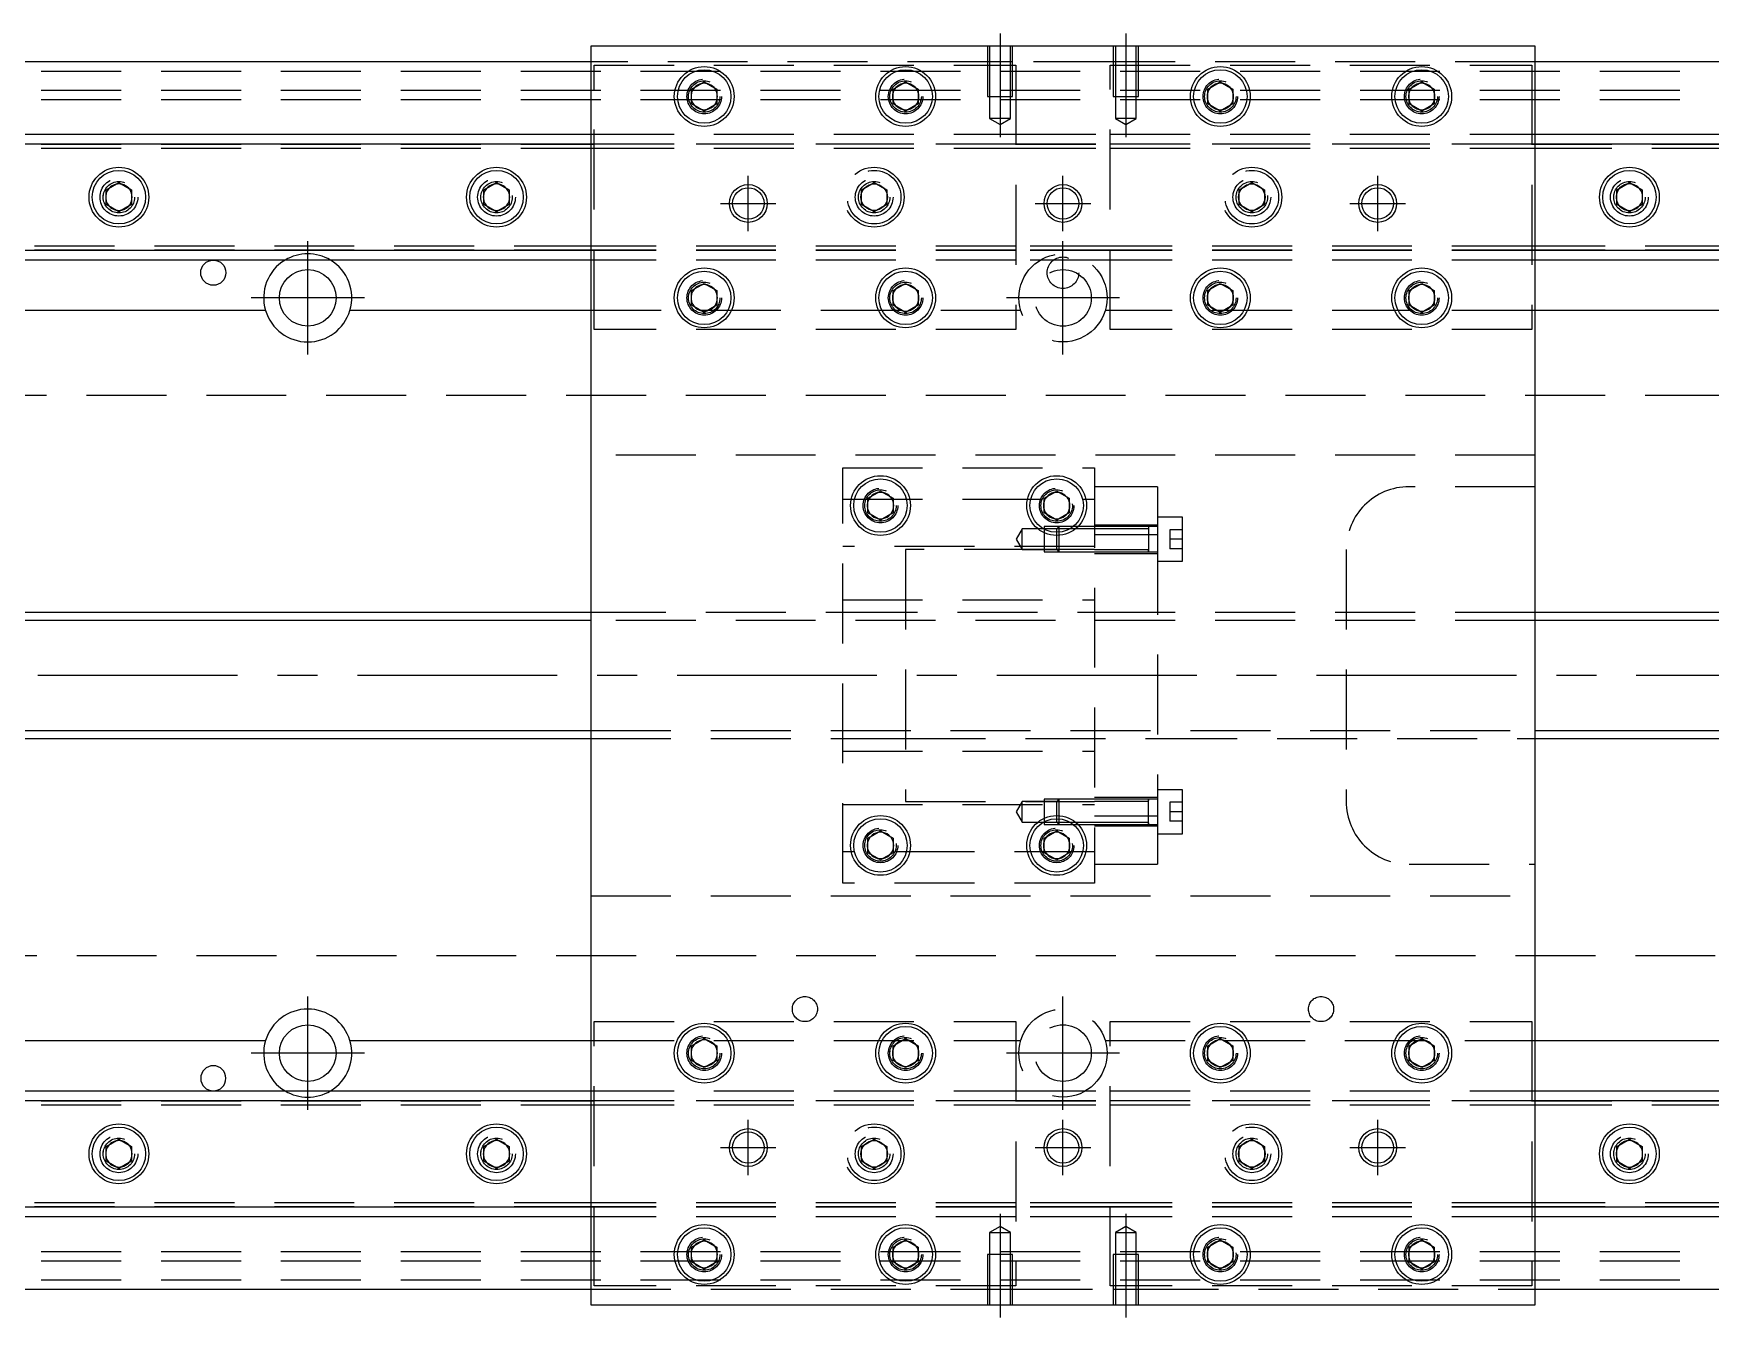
# Model space of a CAD drawing. Extents: x -20 to 1041, y -281 to 102.
# Drawn here: x 246.4 to 512.9, y -102 to 102 of the extents above; entities that cross this region are included whole.
import ezdxf

# ---------------------------------------------------------------- set-up
doc = ezdxf.new("R2010")
doc.units = 0
doc.linetypes.add('CENTER', pattern=[50.8, 31.75, -6.35, 6.35, -6.35])
doc.linetypes.add('DASHED', pattern=[19.05, 12.7, -6.35])
doc.layers.get('0').update_dxf_attribs({"linetype": 'CONTINUOUS'})
doc.layers.add('CENTER', color=1, linetype='CENTER')

msp = doc.modelspace()

# ---------------------------------------------------------------- linework, layer by layer
at = {"color": 7, "linetype": 'CONTINUOUS'}
for p, q in [((485, 100), (335, 100)), ((335, 100), (335, -100)), ((485, -100), (485, 100)), ((335, 97.5), (0, 97.5)), ((820, 97.5), (485, 97.5)), ((351, 93.1547), (353, 94.309402)), ((353, 94.309402), (355, 93.1547)), ((383, 93.1547), (385, 94.309402)), ((385, 94.309402), (387, 93.1547)), ((433, 93.1547), (435, 94.309402)), ((435, 94.309402), (437, 93.1547)), ((465, 93.1547), (467, 94.309402)), ((467, 94.309402), (469, 93.1547)), ((351, 90.8453), (351, 93.1547)), ((353, 89.690598), (351, 90.8453)), ((355, 90.8453), (353, 89.690598)), ((355, 93.1547), (355, 90.8453)), ((383, 90.8453), (383, 93.1547)), ((385, 89.690598), (383, 90.8453)), ((387, 90.8453), (385, 89.690598)), ((387, 93.1547), (387, 90.8453)), ((433, 90.8453), (433, 93.1547)), ((435, 89.690598), (433, 90.8453)), ((437, 90.8453), (435, 89.690598)), ((437, 93.1547), (437, 90.8453)), ((465, 90.8453), (465, 93.1547)), ((467, 89.690598), (465, 90.8453)), ((469, 90.8453), (467, 89.690598)), ((469, 93.1547), (469, 90.8453)), ((0, 86), (335, 86)), ((485, 86), (820, 86)), ((0, 84.460392), (335, 84.460392)), ((485, 84.460392), (820, 84.460392)), ((258, 77.1547), (260, 78.309402)), ((260, 78.309402), (262, 77.1547)), ((318, 77.1547), (320, 78.309402)), ((320, 78.309402), (322, 77.1547)), ((498, 77.1547), (500, 78.309402)), ((500, 78.309402), (502, 77.1547)), ((258, 74.8453), (258, 77.1547)), ((260, 73.690598), (258, 74.8453)), ((262, 74.8453), (260, 73.690598)), ((262, 77.1547), (262, 74.8453)), ((318, 74.8453), (318, 77.1547)), ((320, 73.690598), (318, 74.8453)), ((322, 74.8453), (320, 73.690598)), ((322, 77.1547), (322, 74.8453)), ((498, 74.8453), (498, 77.1547)), ((500, 73.690598), (498, 74.8453)), ((502, 74.8453), (500, 73.690598)), ((502, 77.1547), (502, 74.8453)), ((335, 67.539608), (0, 67.539608)), ((820, 67.539608), (485, 67.539608)), ((335, 66), (0, 66)), ((820, 66), (485, 66)), ((351, 61.1547), (353, 62.309402)), ((353, 62.309402), (355, 61.1547)), ((383, 61.1547), (385, 62.309402)), ((385, 62.309402), (387, 61.1547)), ((433, 61.1547), (435, 62.309402)), ((435, 62.309402), (437, 61.1547)), ((465, 61.1547), (467, 62.309402)), ((467, 62.309402), (469, 61.1547)), ((351, 58.8453), (351, 61.1547)), ((353, 57.690598), (351, 58.8453)), ((355, 58.8453), (353, 57.690598)), ((355, 61.1547), (355, 58.8453)), ((383, 58.8453), (383, 61.1547)), ((385, 57.690598), (383, 58.8453)), ((387, 58.8453), (385, 57.690598)), ((387, 61.1547), (387, 58.8453)), ((433, 58.8453), (433, 61.1547)), ((435, 57.690598), (433, 58.8453)), ((437, 58.8453), (435, 57.690598)), ((437, 61.1547), (437, 58.8453)), ((465, 58.8453), (465, 61.1547)), ((467, 57.690598), (465, 58.8453)), ((469, 58.8453), (467, 57.690598)), ((469, 61.1547), (469, 58.8453)), ((283.291796, 58), (176.708204, 58)), ((335, 58), (296.708204, 58)), ((523.291796, 58), (485, 58)), ((379, 28.1547), (381, 29.309402)), ((381, 29.309402), (383, 28.1547)), ((407, 28.1547), (409, 29.309402)), ((409, 29.309402), (411, 28.1547)), ((379, 25.8453), (379, 28.1547)), ((383, 28.1547), (383, 25.8453)), ((407, 25.8453), (407, 28.1547)), ((411, 28.1547), (411, 25.8453)), ((381, 24.690598), (379, 25.8453)), ((383, 25.8453), (381, 24.690598)), ((409, 24.690598), (407, 25.8453)), ((411, 25.8453), (409, 24.690598)), ((423.6, 19.65063), (423.6, 19.651316)), ((335, 10), (28, 10)), ((763, 10), (485, 10)), ((28, -10), (335, -10)), ((485, -10), (763, -10)), ((423.6, -23.65064), (423.6, -23.649954)), ((379, -25.8453), (381, -24.690598)), ((379, -28.1547), (379, -25.8453)), ((381, -24.690598), (383, -25.8453)), ((383, -25.8453), (383, -28.1547)), ((407, -25.8453), (409, -24.690598)), ((407, -28.1547), (407, -25.8453)), ((409, -24.690598), (411, -25.8453)), ((411, -25.8453), (411, -28.1547)), ((381, -29.309402), (379, -28.1547)), ((383, -28.1547), (381, -29.309402)), ((409, -29.309402), (407, -28.1547)), ((411, -28.1547), (409, -29.309402)), ((176.708204, -58), (283.291796, -58)), ((296.708204, -58), (335, -58)), ((351, -58.8453), (353, -57.690598)), ((353, -57.690598), (355, -58.8453)), ((383, -58.8453), (385, -57.690598)), ((385, -57.690598), (387, -58.8453)), ((433, -58.8453), (435, -57.690598)), ((435, -57.690598), (437, -58.8453)), ((465, -58.8453), (467, -57.690598)), ((467, -57.690598), (469, -58.8453)), ((485, -58), (523.291796, -58)), ((351, -61.1547), (351, -58.8453)), ((353, -62.309402), (351, -61.1547)), ((355, -61.1547), (353, -62.309402)), ((355, -58.8453), (355, -61.1547)), ((383, -61.1547), (383, -58.8453)), ((385, -62.309402), (383, -61.1547)), ((387, -61.1547), (385, -62.309402)), ((387, -58.8453), (387, -61.1547)), ((433, -61.1547), (433, -58.8453)), ((435, -62.309402), (433, -61.1547)), ((437, -61.1547), (435, -62.309402)), ((437, -58.8453), (437, -61.1547)), ((465, -61.1547), (465, -58.8453)), ((467, -62.309402), (465, -61.1547)), ((469, -61.1547), (467, -62.309402)), ((469, -58.8453), (469, -61.1547)), ((0, -66), (335, -66)), ((485, -66), (820, -66)), ((0, -67.539608), (335, -67.539608)), ((485, -67.539608), (820, -67.539608)), ((258, -74.8453), (260, -73.690598)), ((260, -73.690598), (262, -74.8453)), ((318, -74.8453), (320, -73.690598)), ((320, -73.690598), (322, -74.8453)), ((498, -74.8453), (500, -73.690598)), ((500, -73.690598), (502, -74.8453)), ((258, -77.1547), (258, -74.8453)), ((260, -78.309402), (258, -77.1547)), ((262, -77.1547), (260, -78.309402)), ((262, -74.8453), (262, -77.1547)), ((318, -77.1547), (318, -74.8453)), ((320, -78.309402), (318, -77.1547)), ((322, -77.1547), (320, -78.309402)), ((322, -74.8453), (322, -77.1547)), ((498, -77.1547), (498, -74.8453)), ((500, -78.309402), (498, -77.1547)), ((502, -77.1547), (500, -78.309402)), ((502, -74.8453), (502, -77.1547)), ((335, -84.460392), (0, -84.460392)), ((820, -84.460392), (485, -84.460392)), ((335, -86), (0, -86)), ((820, -86), (485, -86)), ((351, -90.8453), (353, -89.690598)), ((353, -89.690598), (355, -90.8453)), ((383, -90.8453), (385, -89.690598)), ((385, -89.690598), (387, -90.8453)), ((433, -90.8453), (435, -89.690598)), ((435, -89.690598), (437, -90.8453)), ((465, -90.8453), (467, -89.690598)), ((467, -89.690598), (469, -90.8453)), ((351, -93.1547), (351, -90.8453)), ((353, -94.309402), (351, -93.1547)), ((355, -93.1547), (353, -94.309402)), ((355, -90.8453), (355, -93.1547)), ((383, -93.1547), (383, -90.8453)), ((385, -94.309402), (383, -93.1547)), ((387, -93.1547), (385, -94.309402)), ((387, -90.8453), (387, -93.1547)), ((433, -93.1547), (433, -90.8453)), ((435, -94.309402), (433, -93.1547)), ((437, -93.1547), (435, -94.309402)), ((437, -90.8453), (437, -93.1547)), ((465, -93.1547), (465, -90.8453)), ((467, -94.309402), (465, -93.1547)), ((469, -93.1547), (467, -94.309402)), ((469, -90.8453), (469, -93.1547)), ((0, -97.5), (335, -97.5)), ((485, -97.5), (820, -97.5)), ((335, -100), (485, -100))]:
    msp.add_line(p, q, dxfattribs=at)
at = {"color": 3, "linetype": 'DASHED'}
for p, q in [((398.000006, 100), (398.000006, 92)), ((398.35, 100), (398.35, 92)), ((401.65, 92), (401.65, 100)), ((401.999994, 92), (401.999994, 100)), ((418.000006, 100), (418.000006, 92)), ((418.35, 100), (418.35, 92)), ((421.65, 92), (421.65, 100)), ((421.999994, 92), (421.999994, 100)), ((0, 96), (820, 96)), ((398.000006, 97.5), (335, 97.5)), ((335.5, 55), (335.5, 97)), ((335.5, 97), (402.5, 97)), ((401.999994, 97.5), (398.000006, 97.5)), ((418.000006, 97.5), (401.999994, 97.5)), ((402.5, 97), (402.5, 55)), ((417.5, 55), (417.5, 97)), ((417.5, 97), (484.5, 97)), ((421.999994, 97.5), (418.000006, 97.5)), ((485, 97.5), (421.999994, 97.5)), ((484.5, 97), (484.5, 55)), ((0, 93), (820, 93)), ((0, 91.5), (820, 91.5)), ((398.000006, 92), (401.999994, 92)), ((398.35, 92), (398.35, 88.5)), ((401.65, 88.5), (401.65, 92)), ((418.000006, 92), (421.999994, 92)), ((418.35, 92), (418.35, 88.5)), ((421.65, 88.5), (421.65, 92)), ((401.65, 88.5), (398.35, 88.5)), ((398.35, 88.5), (400, 87.547372)), ((400, 87.547372), (401.65, 88.5)), ((421.65, 88.5), (418.35, 88.5)), ((418.35, 88.5), (420, 87.547372)), ((420, 87.547372), (421.65, 88.5)), ((335, 86), (335.5, 86)), ((335.5, 86), (402.5, 86)), ((402.5, 86), (417.5, 86)), ((417.5, 86), (484.5, 86)), ((484.5, 86), (485, 86)), ((0, 84.403994), (335.5, 84.403994)), ((0, 83.8), (335.5, 83.8)), ((335, 84.460392), (335.5, 84.460392)), ((335.5, 84.460392), (402.5, 84.460392)), ((402.5, 84.403994), (335.5, 84.403994)), ((335.5, 83.8), (402.5, 83.8)), ((402.5, 84.460392), (417.5, 84.460392)), ((402.5, 84.403994), (417.5, 84.403994)), ((402.5, 83.8), (417.5, 83.8)), ((417.5, 84.460392), (484.5, 84.460392)), ((484.5, 84.403994), (417.5, 84.403994)), ((417.5, 83.8), (484.5, 83.8)), ((484.5, 84.460392), (485, 84.460392)), ((484.5, 84.403994), (820, 84.403994)), ((484.5, 83.8), (820, 83.8)), ((378, 77.1547), (380, 78.309402)), ((380, 78.309402), (382, 77.1547)), ((438, 77.1547), (440, 78.309402)), ((440, 78.309402), (442, 77.1547)), ((257.5, 76), (257.534018, 76.411016)), ((322.483582, 76.286038), (322.5, 76)), ((377.5, 76), (377.534018, 76.411016)), ((378, 74.8453), (378, 77.1547)), ((380, 73.690598), (378, 74.8453)), ((382, 74.8453), (380, 73.690598)), ((382, 77.1547), (382, 74.8453)), ((438, 74.8453), (438, 77.1547)), ((440, 73.690598), (438, 74.8453)), ((442, 74.8453), (440, 73.690598)), ((442, 77.1547), (442, 74.8453)), ((442.483582, 76.286038), (442.5, 76)), ((497.5, 76), (497.534018, 76.411016)), ((335.5, 68.2), (0, 68.2)), ((335.5, 67.596006), (0, 67.596006)), ((335.5, 67.539608), (335, 67.539608)), ((402.5, 68.2), (335.5, 68.2)), ((402.5, 67.596006), (335.5, 67.596006)), ((402.5, 67.539608), (335.5, 67.539608)), ((417.5, 68.2), (402.5, 68.2)), ((417.5, 67.596006), (402.5, 67.596006)), ((417.5, 67.539608), (402.5, 67.539608)), ((484.5, 68.2), (417.5, 68.2)), ((484.5, 67.596006), (417.5, 67.596006)), ((484.5, 67.539608), (417.5, 67.539608)), ((820, 68.2), (484.5, 68.2)), ((820, 67.596006), (484.5, 67.596006)), ((485, 67.539608), (484.5, 67.539608)), ((335.5, 66), (335, 66)), ((402.5, 66), (335.5, 66)), ((417.5, 66), (402.5, 66)), ((484.5, 66), (417.5, 66)), ((485, 66), (484.5, 66)), ((335.5, 58), (335, 58)), ((403.291796, 58), (335.5, 58)), ((384.464102, 58), (384.359688, 58)), ((385.640312, 58), (385.535898, 58)), ((484.5, 58), (416.708204, 58)), ((434.464102, 58), (434.359688, 58)), ((435.640312, 58), (435.535898, 58)), ((485, 58), (484.5, 58)), ((402.5, 55), (335.5, 55)), ((484.5, 55), (417.5, 55)), ((820, 44.5), (5.640312, 44.5)), ((485, 35), (335, 35)), ((375, -33), (375, 33)), ((375, 33), (415, 33)), ((415, 33), (415, -33)), ((425, 30), (415, 30)), ((425, 30), (425, 22.36068)), ((485, 30), (465, 30)), ((375, 28), (415, 28)), ((378.5, 27), (378.518502, 27.303588)), ((411.483582, 27.286038), (411.5, 27)), ((429, 25.150636), (425, 25.150636)), ((429, 18.150636), (429, 25.150636)), ((403.5, 23.300636), (402.547372, 21.650636)), ((402.547372, 21.650636), (403.5, 20.000636)), ((403.5, 20.000636), (403.5, 23.300636)), ((407, 23.300636), (403.5, 23.300636)), ((407, 23.65063), (407, 23.25)), ((409.34998, 23.65063), (407, 23.65063)), ((408.99998, 23.300636), (407, 23.300636)), ((407, 23.25), (407, 22.691578)), ((407, 22.691578), (407, 19.65064)), ((409.35, 23.650636), (409, 23.300636)), ((409, 22.75), (409, 23.300636)), ((411.092176, 23.300636), (409, 23.300636)), ((409, 22.25), (409, 22.75)), ((409, 20.000636), (409, 22.25)), ((411.616146, 23.65063), (409.349994, 23.65063)), ((409.35, 23.650636), (409.35, 22.764436)), ((411.616152, 23.650636), (409.35, 23.650636)), ((409.35, 22.764436), (409.35, 22.262912)), ((409.35, 22.262912), (409.35, 19.650636)), ((411.979462, 23.300636), (411.092176, 23.300636)), ((412.368118, 23.65063), (411.616146, 23.65063)), ((412.368124, 23.650636), (411.616152, 23.650636)), ((415, 23.300636), (411.979462, 23.300636)), ((415, 23.65063), (412.368118, 23.65063)), ((415, 23.650636), (412.368124, 23.650636)), ((425, 23.900636), (415, 23.900636)), ((425, 22.36068), (415, 22.36068)), ((423.605, 23.650636), (415.00002, 23.650636)), ((423.6, 23.300636), (415.00002, 23.300636)), ((425, 23.650636), (423.595, 23.650636)), ((423.6, 23.650636), (423.6, 19.650636)), ((425, 22.36068), (425, -22.36068)), ((427, 23.150636), (427, 21.650636)), ((429, 23.150636), (427, 23.150636)), ((427, 21.650636), (427, 20.150636)), ((429, 21.650636), (427, 21.650636)), ((415, 20.5), (375, 20.5)), ((385, 20), (385, -20)), ((407, 20), (385, 20)), ((403.5, 20.000636), (407, 20.000636)), ((407, 20.000636), (408.99998, 20.000636)), ((409.000636, 20), (407, 20)), ((407, 19.65064), (409.34998, 19.65064)), ((409, 20.000636), (409.35, 19.650636)), ((415, 20), (409.000636, 20)), ((409.349994, 19.65064), (415, 19.65064)), ((409.35, 19.650636), (415, 19.650636)), ((415, 19.400636), (425, 19.400636)), ((415.00002, 20.000636), (423.6, 20.000636)), ((415.00002, 19.650636), (423.605, 19.650636)), ((423.595, 19.650636), (425, 19.650636)), ((423.6, 19.650636), (423.6, 19.867096)), ((429, 20.150636), (427, 20.150636)), ((455, 20), (455, -20)), ((425, 18.150636), (429, 18.150636)), ((375, 12), (415, 12)), ((384.99998, 10), (335, 10)), ((485, 8.75), (335, 8.75)), ((425, 10), (385, 10)), ((485, 10), (425.00002, 10)), ((335, -8.75), (485, -8.75)), ((335, -10), (384.99998, -10)), ((385, -10), (425, -10)), ((425.00002, -10), (485, -10)), ((375, -12), (415, -12)), ((429, -18.150636), (425, -18.150636)), ((429, -25.150636), (429, -18.150636)), ((375, -20.5), (415, -20.5)), ((385, -20), (407, -20)), ((403.5, -20.000636), (402.547372, -21.650636)), ((403.5, -23.300636), (403.5, -20.000636)), ((407, -20.000636), (403.5, -20.000636)), ((407, -19.65064), (407, -22.691578)), ((409.34998, -19.65064), (407, -19.65064)), ((407, -20), (409.000636, -20)), ((408.99998, -20.000636), (407, -20.000636)), ((409.35, -19.650636), (409, -20.000636)), ((409, -22.25), (409, -20.000636)), ((409.000636, -20), (415, -20)), ((415, -19.65064), (409.349994, -19.65064)), ((409.35, -19.650636), (409.35, -22.262912)), ((415, -19.650636), (409.35, -19.650636)), ((425, -19.400636), (415, -19.400636)), ((423.605, -19.650636), (415.00002, -19.650636)), ((423.6, -20.000636), (415.00002, -20.000636)), ((425, -19.650636), (423.595, -19.650636)), ((423.6, -19.867096), (423.6, -19.650636)), ((423.6, -19.650636), (423.6, -19.867302)), ((423.6, -23.434174), (423.6, -19.867096)), ((427, -20.150636), (427, -21.650636)), ((429, -20.150636), (427, -20.150636)), ((402.547372, -21.650636), (403.5, -23.300636)), ((403.5, -23.300636), (407, -23.300636)), ((407, -22.691578), (407, -23.25)), ((407, -23.25), (407, -23.65063)), ((407, -23.300636), (408.99998, -23.300636)), ((407, -23.65063), (409.34998, -23.65063)), ((409, -22.75), (409, -22.25)), ((409, -23.300636), (409, -22.75)), ((409, -23.300636), (411.092176, -23.300636)), ((409, -23.300636), (409.35, -23.650636)), ((409.349994, -23.65063), (411.616146, -23.65063)), ((409.35, -22.262912), (409.35, -22.764436)), ((409.35, -22.764436), (409.35, -23.650636)), ((409.35, -23.650636), (411.616152, -23.650636)), ((411.092176, -23.300636), (411.979462, -23.300636)), ((411.616146, -23.65063), (412.368118, -23.65063)), ((411.616152, -23.650636), (412.368124, -23.650636)), ((411.979462, -23.300636), (415, -23.300636)), ((412.368118, -23.65063), (415, -23.65063)), ((412.368124, -23.650636), (415, -23.650636)), ((425, -22.36068), (415, -22.36068)), ((425, -22.36068), (415, -22.36068)), ((415, -23.900636), (425, -23.900636)), ((415.00002, -23.300636), (423.6, -23.300636)), ((415.00002, -23.650636), (423.605, -23.650636)), ((423.595, -23.650636), (425, -23.650636)), ((423.6, -23.433926), (423.6, -23.650636)), ((423.6, -23.650636), (423.6, -23.434174)), ((425, -22.36068), (425, -30)), ((427, -21.650636), (427, -23.150636)), ((429, -21.650636), (427, -21.650636)), ((429, -23.150636), (427, -23.150636)), ((425, -25.150636), (429, -25.150636)), ((415, -28), (375, -28)), ((383.483582, -26.713962), (383.5, -27)), ((411.483582, -26.713962), (411.5, -27)), ((415, -30), (425, -30)), ((465, -30), (485, -30)), ((415, -33), (375, -33)), ((335, -35), (485, -35)), ((5.640312, -44.5), (820, -44.5)), ((335.5, -97), (335.5, -55)), ((335.5, -55), (402.5, -55)), ((402.5, -55), (402.5, -97)), ((417.5, -55), (484.5, -55)), ((417.5, -97), (417.5, -55)), ((484.5, -55), (484.5, -97)), ((335, -58), (335.5, -58)), ((335.5, -58), (403.291796, -58)), ((384.359688, -58), (384.464102, -58)), ((385.535898, -58), (385.640312, -58)), ((416.708204, -58), (484.5, -58)), ((484.5, -58), (485, -58)), ((350.5, -60), (350.512884, -59.746512)), ((382.5, -60), (382.518502, -59.696412)), ((335, -66), (335.5, -66)), ((335.5, -66), (402.5, -66)), ((402.5, -66), (417.5, -66)), ((417.5, -66), (484.5, -66)), ((484.5, -66), (485, -66)), ((0, -67.596006), (335.5, -67.596006)), ((0, -68.2), (335.5, -68.2)), ((335, -67.539608), (335.5, -67.539608)), ((335.5, -67.539608), (402.5, -67.539608)), ((402.5, -67.596006), (335.5, -67.596006)), ((335.5, -68.2), (402.5, -68.2)), ((402.5, -67.539608), (417.5, -67.539608)), ((402.5, -67.596006), (417.5, -67.596006)), ((402.5, -68.2), (417.5, -68.2)), ((417.5, -67.539608), (484.5, -67.539608)), ((484.5, -67.596006), (417.5, -67.596006)), ((417.5, -68.2), (484.5, -68.2)), ((484.5, -67.539608), (485, -67.539608)), ((484.5, -67.596006), (820, -67.596006)), ((484.5, -68.2), (820, -68.2)), ((378, -74.8453), (380, -73.690598)), ((380, -73.690598), (382, -74.8453)), ((438, -74.8453), (440, -73.690598)), ((440, -73.690598), (442, -74.8453)), ((257.5, -76), (257.534018, -75.588984)), ((317.5, -76), (317.534018, -75.588984)), ((377.5, -76), (377.534018, -75.588984)), ((378, -77.1547), (378, -74.8453)), ((380, -78.309402), (378, -77.1547)), ((382, -77.1547), (380, -78.309402)), ((382, -74.8453), (382, -77.1547)), ((437.5, -76), (437.534018, -75.588984)), ((438, -77.1547), (438, -74.8453)), ((440, -78.309402), (438, -77.1547)), ((442, -77.1547), (440, -78.309402)), ((442, -74.8453), (442, -77.1547)), ((497.5, -76), (497.534018, -75.588984)), ((335.5, -83.8), (0, -83.8)), ((335.5, -84.403994), (0, -84.403994)), ((335.5, -84.460392), (335, -84.460392)), ((402.5, -83.8), (335.5, -83.8)), ((402.5, -84.403994), (335.5, -84.403994)), ((402.5, -84.460392), (335.5, -84.460392)), ((417.5, -83.8), (402.5, -83.8)), ((417.5, -84.403994), (402.5, -84.403994)), ((417.5, -84.460392), (402.5, -84.460392)), ((484.5, -83.8), (417.5, -83.8)), ((484.5, -84.403994), (417.5, -84.403994)), ((484.5, -84.460392), (417.5, -84.460392)), ((820, -83.8), (484.5, -83.8)), ((820, -84.403994), (484.5, -84.403994)), ((485, -84.460392), (484.5, -84.460392)), ((335.5, -86), (335, -86)), ((402.5, -86), (335.5, -86)), ((400, -87.547372), (398.35, -88.5)), ((401.65, -88.5), (400, -87.547372)), ((417.5, -86), (402.5, -86)), ((484.5, -86), (417.5, -86)), ((420, -87.547372), (418.35, -88.5)), ((421.65, -88.5), (420, -87.547372)), ((485, -86), (484.5, -86)), ((398.35, -88.5), (401.65, -88.5)), ((398.35, -88.5), (398.35, -92)), ((401.65, -92), (401.65, -88.5)), ((418.35, -88.5), (421.65, -88.5)), ((418.35, -88.5), (418.35, -92)), ((421.65, -92), (421.65, -88.5)), ((0, -91.5), (820, -91.5)), ((0, -93), (820, -93)), ((350.5, -92), (350.512884, -91.746512)), ((382.5, -92), (382.512884, -91.746512)), ((401.999994, -92), (398.000006, -92)), ((398.000006, -92), (398.000006, -100)), ((398.35, -92), (398.35, -100)), ((401.65, -100), (401.65, -92)), ((401.999994, -100), (401.999994, -92)), ((421.999994, -92), (418.000006, -92)), ((418.000006, -92), (418.000006, -100)), ((418.35, -92), (418.35, -100)), ((421.65, -100), (421.65, -92)), ((421.999994, -100), (421.999994, -92)), ((437.483582, -91.713962), (437.5, -92)), ((464.5, -92), (464.512884, -91.746512)), ((0, -96), (820, -96)), ((335, -97.5), (398.000006, -97.5)), ((402.5, -97), (335.5, -97)), ((398.000006, -97.5), (401.999994, -97.5)), ((401.999994, -97.5), (418.000006, -97.5)), ((484.5, -97), (417.5, -97)), ((418.000006, -97.5), (421.999994, -97.5)), ((421.999994, -97.5), (485, -97.5))]:
    msp.add_line(p, q, dxfattribs=at)
at = {"color": 3, "linetype": 'CONTINUOUS'}
for p, q in [((335, 8.75), (28, 8.75)), ((763, 8.75), (485, 8.75)), ((28, -8.75), (335, -8.75)), ((485, -8.75), (763, -8.75))]:
    msp.add_line(p, q, dxfattribs=at)
at = {"color": 7, "linetype": 'CONTINUOUS'}
for centre, radius in [((353, 92), 4.75), ((353, 92), 4.25), ((385, 92), 4.75), ((385, 92), 4.25), ((435, 92), 4.75), ((435, 92), 4.25), ((467, 92), 4.75), ((467, 92), 4.25), ((260, 76), 4.75), ((260, 76), 4.25), ((320, 76), 4.75), ((320, 76), 4.25), ((500, 76), 4.75), ((500, 76), 4.25), ((360, 75), 2.5), ((380, 76), 2.1), ((410, 75), 3), ((410, 75), 2.5), ((440, 76), 2.1), ((460, 75), 2.5), ((275, 64), 2), ((290, 60), 4.5), ((353, 60), 4.75), ((353, 60), 4.25), ((385, 60), 4.75), ((385, 60), 4.25), ((435, 60), 4.75), ((435, 60), 4.25), ((467, 60), 4.75), ((467, 60), 4.25), ((381, 27), 4.75), ((381, 27), 4.25), ((409, 27), 4.75), ((409, 27), 4.25), ((381, -27), 4.75), ((381, -27), 4.25), ((409, -27), 4.75), ((409, -27), 4.25), ((290, -60), 4.5), ((353, -60), 4.75), ((353, -60), 4.25), ((385, -60), 4.75), ((385, -60), 4.25), ((435, -60), 4.75), ((435, -60), 4.25), ((467, -60), 4.75), ((467, -60), 4.25), ((260, -76), 4.75), ((260, -76), 4.25), ((320, -76), 4.75), ((320, -76), 4.25), ((500, -76), 4.75), ((500, -76), 4.25), ((360, -75), 2.5), ((380, -76), 2.1), ((410, -75), 3), ((410, -75), 2.5), ((440, -76), 2.1), ((460, -75), 2.5), ((353, -92), 4.75), ((353, -92), 4.25), ((385, -92), 4.75), ((385, -92), 4.25), ((435, -92), 4.75), ((435, -92), 4.25), ((467, -92), 4.75), ((467, -92), 4.25)]:
    msp.add_circle(centre, radius, dxfattribs=at)
at = {"color": 3, "linetype": 'DASHED'}
for centre, radius in [((353, 92), 2.75), ((353, 92), 2.5), ((385, 92), 2.75), ((385, 92), 2.5), ((435, 92), 2.75), ((435, 92), 2.5), ((467, 92), 2.75), ((467, 92), 2.5), ((380, 76), 4.75), ((380, 76), 4.25), ((440, 76), 4.75), ((440, 76), 4.25), ((260, 76), 3), ((260, 76), 2.5), ((320, 76), 3), ((320, 76), 2.5), ((380, 76), 3), ((380, 76), 2.5), ((440, 76), 3), ((440, 76), 2.5), ((500, 76), 3), ((500, 76), 2.5), ((410, 60), 7), ((410, 60), 4.5), ((410, 64), 2.5), ((353, 60), 2.75), ((353, 60), 2.5), ((385, 60), 2.75), ((385, 60), 2.5), ((435, 60), 2.75), ((435, 60), 2.5), ((467, 60), 2.75), ((467, 60), 2.5), ((381, 27), 2.75), ((381, 27), 2.5), ((409, 27), 2.75), ((409, 27), 2.5), ((381, -27), 2.75), ((381, -27), 2.5), ((409, -27), 2.75), ((409, -27), 2.5), ((369, -53), 2), ((410, -60), 7), ((451, -53), 2), ((410, -60), 4.5), ((353, -60), 2.75), ((353, -60), 2.5), ((385, -60), 2.75), ((385, -60), 2.5), ((435, -60), 2.75), ((435, -60), 2.5), ((467, -60), 2.75), ((467, -60), 2.5), ((380, -76), 4.75), ((380, -76), 4.25), ((440, -76), 4.75), ((440, -76), 4.25), ((260, -76), 3), ((260, -76), 2.5), ((320, -76), 3), ((320, -76), 2.5), ((380, -76), 3), ((380, -76), 2.5), ((440, -76), 3), ((440, -76), 2.5), ((500, -76), 3), ((500, -76), 2.5), ((353, -92), 2.75), ((353, -92), 2.5), ((385, -92), 2.75), ((385, -92), 2.5), ((435, -92), 2.75), ((435, -92), 2.5), ((467, -92), 2.75), ((467, -92), 2.5)]:
    msp.add_circle(centre, radius, dxfattribs=at)
at = {"color": 3, "linetype": 'CONTINUOUS'}
for centre in [(360, 75), (460, 75), (360, -75), (460, -75)]:
    msp.add_circle(centre, 3, dxfattribs=at)
at = {"color": 7, "linetype": 'CONTINUOUS'}
for centre, radius, start, end in [((353, 92), 2.1, 137.75279, 162.24721), ((353, 92), 2.1, 102.24721, 137.75279), ((353, 92), 2.1, 77.75279, 102.24721), ((353, 92), 2.1, 42.24721, 77.75279), ((353, 92), 2.1, 17.75279, 42.24721), ((385, 92), 2.1, 137.75279, 162.24721), ((385, 92), 2.1, 102.24721, 137.75279), ((385, 92), 2.1, 77.75279, 102.24721), ((385, 92), 2.1, 42.24721, 77.75279), ((385, 92), 2.1, 17.75279, 42.24721), ((435, 92), 2.1, 137.75279, 162.24721), ((435, 92), 2.1, 102.24721, 137.75279), ((435, 92), 2.1, 77.75279, 102.24721), ((435, 92), 2.1, 42.24721, 77.75279), ((435, 92), 2.1, 17.75279, 42.24721), ((467, 92), 2.1, 137.75279, 162.24721), ((467, 92), 2.1, 102.24721, 137.75279), ((467, 92), 2.1, 77.75279, 102.24721), ((467, 92), 2.1, 42.24721, 77.75279), ((467, 92), 2.1, 17.75279, 42.24721), ((353, 92), 2.1, 162.24721, 180), ((353, 92), 2.1, 180, 197.75279), ((353, 92), 2.1, 197.75279, 222.24721), ((353, 92), 2.1, 317.75279, 342.24721), ((353, 92), 2.1, 342.24721, 17.75279), ((385, 92), 2.1, 162.24721, 180), ((385, 92), 2.1, 180, 197.75279), ((385, 92), 2.1, 197.75279, 222.24721), ((385, 92), 2.1, 317.75279, 342.24721), ((385, 92), 2.1, 342.24721, 17.75279), ((435, 92), 2.1, 162.24721, 180), ((435, 92), 2.1, 180, 197.75279), ((435, 92), 2.1, 197.75279, 222.24721), ((435, 92), 2.1, 317.75279, 342.24721), ((435, 92), 2.1, 342.24721, 17.75279), ((467, 92), 2.1, 162.24721, 180), ((467, 92), 2.1, 180, 197.75279), ((467, 92), 2.1, 197.75279, 222.24721), ((467, 92), 2.1, 317.75279, 342.24721), ((467, 92), 2.1, 342.24721, 17.75279), ((353, 92), 2.1, 222.24721, 257.75279), ((353, 92), 2.1, 257.75279, 282.24721), ((353, 92), 2.1, 282.24721, 317.75279), ((385, 92), 2.1, 222.24721, 257.75279), ((385, 92), 2.1, 257.75279, 282.24721), ((385, 92), 2.1, 282.24721, 317.75279), ((435, 92), 2.1, 222.24721, 257.75279), ((435, 92), 2.1, 257.75279, 282.24721), ((435, 92), 2.1, 282.24721, 317.75279), ((467, 92), 2.1, 222.24721, 257.75279), ((467, 92), 2.1, 257.75279, 282.24721), ((467, 92), 2.1, 282.24721, 317.75279), ((260, 76), 2.1, 137.75279, 162.24721), ((260, 76), 2.1, 102.24721, 137.75279), ((260, 76), 2.1, 77.75279, 102.24721), ((260, 76), 2.1, 42.24721, 77.75279), ((260, 76), 2.1, 17.75279, 42.24721), ((320, 76), 2.1, 137.75279, 162.24721), ((320, 76), 2.1, 102.24721, 137.75279), ((320, 76), 2.1, 77.75279, 102.24721), ((320, 76), 2.1, 42.24721, 77.75279), ((320, 76), 2.1, 17.75279, 42.24721), ((500, 76), 2.1, 137.75279, 162.24721), ((500, 76), 2.1, 102.24721, 137.75279), ((500, 76), 2.1, 77.75279, 102.24721), ((500, 76), 2.1, 42.24721, 77.75279), ((500, 76), 2.1, 17.75279, 42.24721), ((260, 76), 2.1, 162.24721, 180), ((260, 76), 2.1, 180, 197.75279), ((260, 76), 2.1, 197.75279, 222.24721), ((260, 76), 2.1, 317.75279, 342.24721), ((260, 76), 2.1, 342.24721, 17.75279), ((320, 76), 2.1, 162.24721, 180), ((320, 76), 2.1, 180, 197.75279), ((320, 76), 2.1, 197.75279, 222.24721), ((320, 76), 2.1, 317.75279, 342.24721), ((320, 76), 2.1, 342.24721, 17.75279), ((500, 76), 2.1, 162.24721, 180), ((500, 76), 2.1, 180, 197.75279), ((500, 76), 2.1, 197.75279, 222.24721), ((500, 76), 2.1, 317.75279, 342.24721), ((500, 76), 2.1, 342.24721, 17.75279), ((260, 76), 2.1, 222.24721, 257.75279), ((260, 76), 2.1, 257.75279, 282.24721), ((260, 76), 2.1, 282.24721, 317.75279), ((320, 76), 2.1, 222.24721, 257.75279), ((320, 76), 2.1, 257.75279, 282.24721), ((320, 76), 2.1, 282.24721, 317.75279), ((500, 76), 2.1, 222.24721, 257.75279), ((500, 76), 2.1, 257.75279, 282.24721), ((500, 76), 2.1, 282.24721, 317.75279), ((290, 60), 7, 121.002719, 196.60155), ((290, 60), 7, 343.39845, 58.997281), ((353, 60), 2.1, 137.75279, 162.24721), ((353, 60), 2.1, 102.24721, 137.75279), ((353, 60), 2.1, 77.75279, 102.24721), ((353, 60), 2.1, 42.24721, 77.75279), ((353, 60), 2.1, 17.75279, 42.24721), ((385, 60), 2.1, 137.75279, 162.24721), ((385, 60), 2.1, 102.24721, 137.75279), ((385, 60), 2.1, 77.75279, 102.24721), ((385, 60), 2.1, 42.24721, 77.75279), ((385, 60), 2.1, 17.75279, 42.24721), ((435, 60), 2.1, 137.75279, 162.24721), ((435, 60), 2.1, 102.24721, 137.75279), ((435, 60), 2.1, 77.75279, 102.24721), ((435, 60), 2.1, 42.24721, 77.75279), ((435, 60), 2.1, 17.75279, 42.24721), ((467, 60), 2.1, 137.75279, 162.24721), ((467, 60), 2.1, 102.24721, 137.75279), ((467, 60), 2.1, 77.75279, 102.24721), ((467, 60), 2.1, 42.24721, 77.75279), ((467, 60), 2.1, 17.75279, 42.24721), ((353, 60), 2.1, 162.24721, 180), ((353, 60), 2.1, 180, 197.75279), ((353, 60), 2.1, 197.75279, 222.24721), ((353, 60), 2.1, 317.75279, 342.24721), ((353, 60), 2.1, 342.24721, 17.75279), ((385, 60), 2.1, 162.24721, 180), ((385, 60), 2.1, 180, 197.75279), ((385, 60), 2.1, 197.75279, 222.24721), ((385, 60), 2.1, 317.75279, 342.24721), ((385, 60), 2.1, 342.24721, 17.75279), ((435, 60), 2.1, 162.24721, 180), ((435, 60), 2.1, 180, 197.75279), ((435, 60), 2.1, 197.75279, 222.24721), ((435, 60), 2.1, 317.75279, 342.24721), ((435, 60), 2.1, 342.24721, 17.75279), ((467, 60), 2.1, 162.24721, 180), ((467, 60), 2.1, 180, 197.75279), ((467, 60), 2.1, 197.75279, 222.24721), ((467, 60), 2.1, 317.75279, 342.24721), ((467, 60), 2.1, 342.24721, 17.75279), ((290, 60), 7, 196.60155, 343.39845), ((353, 60), 2.1, 222.24721, 257.75279), ((353, 60), 2.1, 257.75279, 282.24721), ((353, 60), 2.1, 282.24721, 317.75279), ((385, 60), 2.1, 222.24721, 257.75279), ((385, 60), 2.1, 257.75279, 282.24721), ((385, 60), 2.1, 282.24721, 317.75279), ((435, 60), 2.1, 222.24721, 257.75279), ((435, 60), 2.1, 257.75279, 282.24721), ((435, 60), 2.1, 282.24721, 317.75279), ((467, 60), 2.1, 222.24721, 257.75279), ((467, 60), 2.1, 257.75279, 282.24721), ((467, 60), 2.1, 282.24721, 317.75279), ((381, 27), 2.1, 162.24721, 180), ((381, 27), 2.1, 180, 197.75279), ((381, 27), 2.1, 137.75279, 162.24721), ((381, 27), 2.1, 102.24721, 137.75279), ((381, 27), 2.1, 77.75279, 102.24721), ((381, 27), 2.1, 42.24721, 77.75279), ((381, 27), 2.1, 17.75279, 42.24721), ((381, 27), 2.1, 342.24721, 17.75279), ((409, 27), 2.1, 162.24721, 180), ((409, 27), 2.1, 180, 197.75279), ((409, 27), 2.1, 137.75279, 162.24721), ((409, 27), 2.1, 102.24721, 137.75279), ((409, 27), 2.1, 77.75279, 102.24721), ((409, 27), 2.1, 42.24721, 77.75279), ((409, 27), 2.1, 17.75279, 42.24721), ((409, 27), 2.1, 342.24721, 17.75279), ((381, 27), 2.1, 197.75279, 222.24721), ((381, 27), 2.1, 222.24721, 257.75279), ((381, 27), 2.1, 257.75279, 282.24721), ((381, 27), 2.1, 282.24721, 317.75279), ((381, 27), 2.1, 317.75279, 342.24721), ((409, 27), 2.1, 197.75279, 222.24721), ((409, 27), 2.1, 222.24721, 257.75279), ((409, 27), 2.1, 257.75279, 282.24721), ((409, 27), 2.1, 282.24721, 317.75279), ((409, 27), 2.1, 317.75279, 342.24721), ((381, -27), 2.1, 162.24721, 180), ((381, -27), 2.1, 137.75279, 162.24721), ((381, -27), 2.1, 102.24721, 137.75279), ((381, -27), 2.1, 77.75279, 102.24721), ((381, -27), 2.1, 42.24721, 77.75279), ((381, -27), 2.1, 17.75279, 42.24721), ((381, -27), 2.1, 342.24721, 17.75279), ((409, -27), 2.1, 162.24721, 180), ((409, -27), 2.1, 137.75279, 162.24721), ((409, -27), 2.1, 102.24721, 137.75279), ((409, -27), 2.1, 77.75279, 102.24721), ((409, -27), 2.1, 42.24721, 77.75279), ((409, -27), 2.1, 17.75279, 42.24721), ((409, -27), 2.1, 342.24721, 17.75279), ((381, -27), 2.1, 180, 197.75279), ((381, -27), 2.1, 197.75279, 222.24721), ((381, -27), 2.1, 222.24721, 257.75279), ((381, -27), 2.1, 257.75279, 282.24721), ((381, -27), 2.1, 282.24721, 317.75279), ((381, -27), 2.1, 317.75279, 342.24721), ((409, -27), 2.1, 180, 197.75279), ((409, -27), 2.1, 197.75279, 222.24721), ((409, -27), 2.1, 222.24721, 257.75279), ((409, -27), 2.1, 257.75279, 282.24721), ((409, -27), 2.1, 282.24721, 317.75279), ((409, -27), 2.1, 317.75279, 342.24721), ((290, -60), 7, 16.60155, 163.39845), ((290, -60), 7, 163.39845, 238.997281), ((290, -60), 7, 301.002719, 16.60155), ((353, -60), 2.1, 137.75279, 162.24721), ((353, -60), 2.1, 102.24721, 137.75279), ((353, -60), 2.1, 77.75279, 102.24721), ((353, -60), 2.1, 42.24721, 77.75279), ((353, -60), 2.1, 17.75279, 42.24721), ((385, -60), 2.1, 137.75279, 162.24721), ((385, -60), 2.1, 102.24721, 137.75279), ((385, -60), 2.1, 77.75279, 102.24721), ((385, -60), 2.1, 42.24721, 77.75279), ((385, -60), 2.1, 17.75279, 42.24721), ((435, -60), 2.1, 137.75279, 162.24721), ((435, -60), 2.1, 102.24721, 137.75279), ((435, -60), 2.1, 77.75279, 102.24721), ((435, -60), 2.1, 42.24721, 77.75279), ((435, -60), 2.1, 17.75279, 42.24721), ((467, -60), 2.1, 137.75279, 162.24721), ((467, -60), 2.1, 102.24721, 137.75279), ((467, -60), 2.1, 77.75279, 102.24721), ((467, -60), 2.1, 42.24721, 77.75279), ((467, -60), 2.1, 17.75279, 42.24721), ((353, -60), 2.1, 162.24721, 180), ((353, -60), 2.1, 180, 197.75279), ((353, -60), 2.1, 197.75279, 222.24721), ((353, -60), 2.1, 317.75279, 342.24721), ((353, -60), 2.1, 342.24721, 17.75279), ((385, -60), 2.1, 162.24721, 180), ((385, -60), 2.1, 180, 197.75279), ((385, -60), 2.1, 197.75279, 222.24721), ((385, -60), 2.1, 317.75279, 342.24721), ((385, -60), 2.1, 342.24721, 17.75279), ((435, -60), 2.1, 162.24721, 180), ((435, -60), 2.1, 180, 197.75279), ((435, -60), 2.1, 197.75279, 222.24721), ((435, -60), 2.1, 317.75279, 342.24721), ((435, -60), 2.1, 342.24721, 17.75279), ((467, -60), 2.1, 162.24721, 180), ((467, -60), 2.1, 180, 197.75279), ((467, -60), 2.1, 197.75279, 222.24721), ((467, -60), 2.1, 317.75279, 342.24721), ((467, -60), 2.1, 342.24721, 17.75279), ((275, -64), 2, 90, 270), ((275, -64), 2, 270, 90), ((353, -60), 2.1, 222.24721, 257.75279), ((353, -60), 2.1, 257.75279, 282.24721), ((353, -60), 2.1, 282.24721, 317.75279), ((385, -60), 2.1, 222.24721, 257.75279), ((385, -60), 2.1, 257.75279, 282.24721), ((385, -60), 2.1, 282.24721, 317.75279), ((435, -60), 2.1, 222.24721, 257.75279), ((435, -60), 2.1, 257.75279, 282.24721), ((435, -60), 2.1, 282.24721, 317.75279), ((467, -60), 2.1, 222.24721, 257.75279), ((467, -60), 2.1, 257.75279, 282.24721), ((467, -60), 2.1, 282.24721, 317.75279), ((260, -76), 2.1, 137.75279, 162.24721), ((260, -76), 2.1, 102.24721, 137.75279), ((260, -76), 2.1, 77.75279, 102.24721), ((260, -76), 2.1, 42.24721, 77.75279), ((260, -76), 2.1, 17.75279, 42.24721), ((320, -76), 2.1, 137.75279, 162.24721), ((320, -76), 2.1, 102.24721, 137.75279), ((320, -76), 2.1, 77.75279, 102.24721), ((320, -76), 2.1, 42.24721, 77.75279), ((320, -76), 2.1, 17.75279, 42.24721), ((500, -76), 2.1, 137.75279, 162.24721), ((500, -76), 2.1, 102.24721, 137.75279), ((500, -76), 2.1, 77.75279, 102.24721), ((500, -76), 2.1, 42.24721, 77.75279), ((500, -76), 2.1, 17.75279, 42.24721), ((260, -76), 2.1, 162.24721, 180), ((260, -76), 2.1, 180, 197.75279), ((260, -76), 2.1, 197.75279, 222.24721), ((260, -76), 2.1, 317.75279, 342.24721), ((260, -76), 2.1, 342.24721, 17.75279), ((320, -76), 2.1, 162.24721, 180), ((320, -76), 2.1, 180, 197.75279), ((320, -76), 2.1, 197.75279, 222.24721), ((320, -76), 2.1, 317.75279, 342.24721), ((320, -76), 2.1, 342.24721, 17.75279), ((500, -76), 2.1, 162.24721, 180), ((500, -76), 2.1, 180, 197.75279), ((500, -76), 2.1, 197.75279, 222.24721), ((500, -76), 2.1, 317.75279, 342.24721), ((500, -76), 2.1, 342.24721, 17.75279), ((260, -76), 2.1, 222.24721, 257.75279), ((260, -76), 2.1, 257.75279, 282.24721), ((260, -76), 2.1, 282.24721, 317.75279), ((320, -76), 2.1, 222.24721, 257.75279), ((320, -76), 2.1, 257.75279, 282.24721), ((320, -76), 2.1, 282.24721, 317.75279), ((500, -76), 2.1, 222.24721, 257.75279), ((500, -76), 2.1, 257.75279, 282.24721), ((500, -76), 2.1, 282.24721, 317.75279), ((353, -92), 2.1, 137.75279, 162.24721), ((353, -92), 2.1, 102.24721, 137.75279), ((353, -92), 2.1, 77.75279, 102.24721), ((353, -92), 2.1, 42.24721, 77.75279), ((353, -92), 2.1, 17.75279, 42.24721), ((385, -92), 2.1, 137.75279, 162.24721), ((385, -92), 2.1, 102.24721, 137.75279), ((385, -92), 2.1, 77.75279, 102.24721), ((385, -92), 2.1, 42.24721, 77.75279), ((385, -92), 2.1, 17.75279, 42.24721), ((435, -92), 2.1, 137.75279, 162.24721), ((435, -92), 2.1, 102.24721, 137.75279), ((435, -92), 2.1, 77.75279, 102.24721), ((435, -92), 2.1, 42.24721, 77.75279), ((435, -92), 2.1, 17.75279, 42.24721), ((467, -92), 2.1, 137.75279, 162.24721), ((467, -92), 2.1, 102.24721, 137.75279), ((467, -92), 2.1, 77.75279, 102.24721), ((467, -92), 2.1, 42.24721, 77.75279), ((467, -92), 2.1, 17.75279, 42.24721), ((353, -92), 2.1, 162.24721, 180), ((353, -92), 2.1, 180, 197.75279), ((353, -92), 2.1, 197.75279, 222.24721), ((353, -92), 2.1, 317.75279, 342.24721), ((353, -92), 2.1, 342.24721, 17.75279), ((385, -92), 2.1, 162.24721, 180), ((385, -92), 2.1, 180, 197.75279), ((385, -92), 2.1, 197.75279, 222.24721), ((385, -92), 2.1, 317.75279, 342.24721), ((385, -92), 2.1, 342.24721, 17.75279), ((435, -92), 2.1, 162.24721, 180), ((435, -92), 2.1, 180, 197.75279), ((435, -92), 2.1, 197.75279, 222.24721), ((435, -92), 2.1, 317.75279, 342.24721), ((435, -92), 2.1, 342.24721, 17.75279), ((467, -92), 2.1, 162.24721, 180), ((467, -92), 2.1, 180, 197.75279), ((467, -92), 2.1, 197.75279, 222.24721), ((467, -92), 2.1, 317.75279, 342.24721), ((467, -92), 2.1, 342.24721, 17.75279), ((353, -92), 2.1, 222.24721, 257.75279), ((353, -92), 2.1, 257.75279, 282.24721), ((353, -92), 2.1, 282.24721, 317.75279), ((385, -92), 2.1, 222.24721, 257.75279), ((385, -92), 2.1, 257.75279, 282.24721), ((385, -92), 2.1, 282.24721, 317.75279), ((435, -92), 2.1, 222.24721, 257.75279), ((435, -92), 2.1, 257.75279, 282.24721), ((435, -92), 2.1, 282.24721, 317.75279), ((467, -92), 2.1, 222.24721, 257.75279), ((467, -92), 2.1, 257.75279, 282.24721), ((467, -92), 2.1, 282.24721, 317.75279)]:
    msp.add_arc(centre, radius, start, end, dxfattribs=at)
at = {"color": 3, "linetype": 'DASHED'}
for centre, radius, start, end in [((290, 60), 7, 58.997281, 121.002719), ((470, 60), 4.5, 156.926082, 158.942441), ((465, 20), 10, 90, 180), ((465, -20), 10, 180, 270), ((290, -60), 7, 238.997281, 301.002719)]:
    msp.add_arc(centre, radius, start, end, dxfattribs=at)
at = {"layer": 'CENTER', "color": 1, "linetype": 'CENTER'}
for p, q in [((400, 102), (400, 85.547372)), ((420, 102), (420, 85.547372)), ((360, 70.6), (360, 79.4)), ((410, 70.6), (410, 79.4)), ((460, 70.6), (460, 79.4)), ((355.6, 75), (364.4, 75)), ((405.6, 75), (414.4, 75)), ((455.6, 75), (464.4, 75)), ((290, 51), (290, 69)), ((410, 51), (410, 69)), ((299, 60), (281, 60)), ((419, 60), (401, 60)), ((888.445, 0), (-20, 0)), ((290, -69), (290, -51)), ((410, -69), (410, -51)), ((299, -60), (281, -60)), ((419, -60), (401, -60)), ((360, -79.4), (360, -70.6)), ((410, -79.4), (410, -70.6)), ((460, -79.4), (460, -70.6)), ((355.6, -75), (364.4, -75)), ((405.6, -75), (414.4, -75)), ((455.6, -75), (464.4, -75)), ((400, -85.547372), (400, -102)), ((420, -85.547372), (420, -102))]:
    msp.add_line(p, q, dxfattribs=at)

doc.saveas('drawing.dxf')
